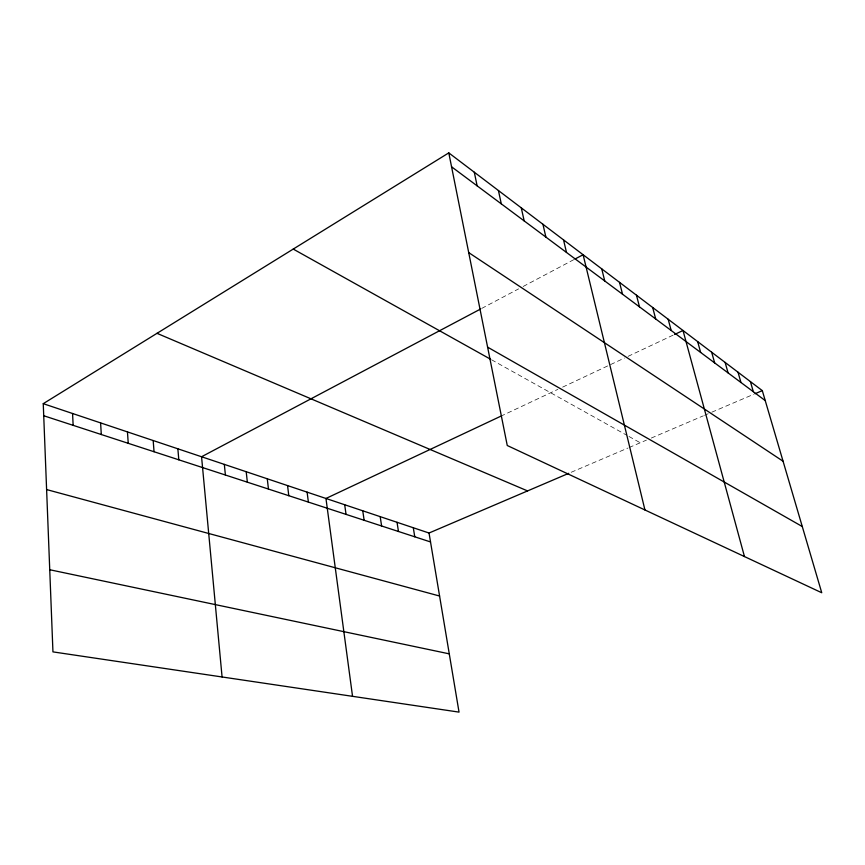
<?xml version="1.0" encoding="UTF-8"?>
<svg xmlns="http://www.w3.org/2000/svg" width="865" height="865" viewBox="0 0 865 865"><rect width="100%" height="100%" fill="white"/><g stroke="black" fill="none" stroke-linecap="round" stroke-linejoin="round"><path stroke-width="0.65" stroke-dasharray="4.33 3.24" d="M481.74 308.405L518.611 288.878M523.195 286.456L573.755 259.684M500.673 416.27L557.849 389.38M562.639 387.12L624.465 358.045M628.066 356.348L673.338 335.047M571.192 472.279L627.871 448.059M629.104 447.529L646.393 440.144M651.313 438.047L703.31 415.827M704.532 415.308L708.186 413.74M711.841 412.183L753.793 394.256M491.59 359.797L626.714 435.214M628.974 436.479L640.251 442.772"/><path stroke-width="1.3" d="M43.25 403.674L429.029 533.024L459.034 712.122L52.949 651.886L43.25 403.674L448.784 152.878L762.303 390.623L821.75 592.752L507.258 445.507L448.784 152.878M480.583 309.021L201.556 456.752L222.078 676.981M574.922 259.067L583.107 254.732L644.944 509.961M500.673 416.27L325.954 498.467L352.542 696.325M674.549 334.485L683.015 330.495L744.462 556.563M429.029 533.024L568.738 473.328M755.015 393.737L762.303 390.623M49.738 569.743L449.27 653.854M46.602 489.568L439.582 596.028M43.726 415.741L430.521 541.944M156.998 333.328L527.574 490.92M293.224 249.077L490.412 359.137M487.611 347.146L802.266 526.525M468.711 252.602L783.074 461.25M451.573 166.794L765.233 400.592M750.398 381.595L753.339 391.737M738.007 372.199L740.97 382.514M725.108 362.424L728.092 372.901M711.668 352.228L714.652 362.9M697.655 341.599L700.65 352.455M668.18 319.25L671.186 330.495M652.686 307.497L655.692 318.947M636.478 295.203L639.484 306.87M619.513 282.347L622.53 294.219M601.748 268.874L604.743 280.974M563.526 239.886L566.499 252.461M542.939 224.273L545.891 237.107M521.271 207.838L524.19 220.932M498.424 190.516L501.3 203.87M474.301 172.222L477.134 185.856M413.297 527.747L414.768 536.808M397.024 522.298L398.473 531.488M380.189 516.643L381.606 525.985M362.749 510.804L364.143 520.287M344.692 504.738L346.043 514.383M307.107 492.142L308.383 502.1M287.558 485.589L288.791 495.71M267.274 478.788L268.464 489.071M246.211 471.728L247.347 482.183M224.327 464.386L225.397 475.015M177.866 448.805L178.806 459.823M153.181 440.534L154.046 451.735M127.458 431.905L128.236 443.312M100.61 422.899L101.292 434.533M72.563 413.502L73.147 425.342"/></g></svg>
